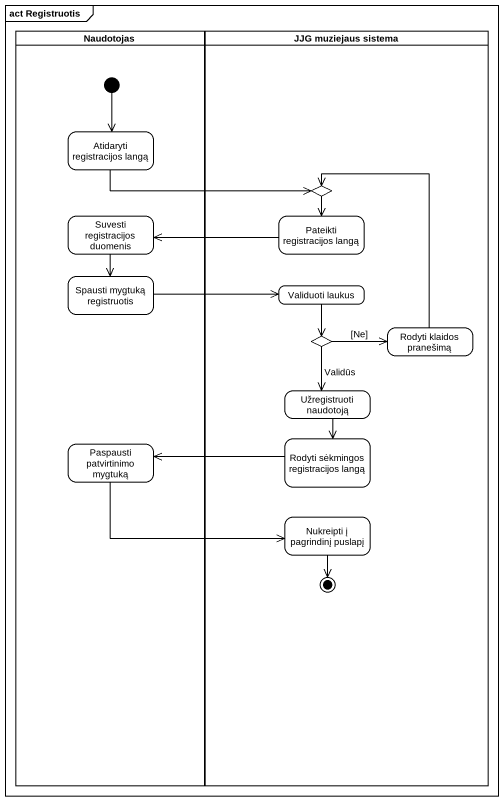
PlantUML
@startuml
mainframe act Registruotis
hide empty description
state Naudotojas <<partition>> {
  state "Atidaryti registracijos langą" as Atidaryti_registracijos
  state "Suvesti registracijos duomenis" as Suvesti_registracijos
  state "Spausti mygtuką registruotis" as Spausti_mygtuką_registruotis
  state "Paspausti patvirtinimo mygtuką" as Paspausti_patvirtinimo
  [*] --> Atidaryti_registracijos
}
state "JJG muziejaus sistema" as JJG_muziejaus_sistema <<partition>> {
  state choice1 <<choice>>
  state "Pateikti registracijos langą" as Pateikti_registracijos_langą
  state "Validuoti laukus" as Validuoti_laukus
  state "Rodyti klaidos pranešimą" as Rodyti_klaidos_pranešimą
  state choice2 <<choice>>
  state "Užregistruoti naudotoją" as Užregistruoti_naudotoją
  state "Rodyti sėkmingos registracijos langą" as Rodyti_sėkmingos
  state "Nukreipti į pagrindinį puslapį" as Nukreipti_į_pagrindinį
  Nukreipti_į_pagrindinį --> [*]
}
Atidaryti_registracijos -right-> choice1
choice1 --> Pateikti_registracijos_langą
Suvesti_registracijos --> Spausti_mygtuką_registruotis
Pateikti_registracijos_langą -left-> Suvesti_registracijos
Spausti_mygtuką_registruotis -right-> Validuoti_laukus
Validuoti_laukus --> choice2
Rodyti_klaidos_pranešimą -up-> choice1
choice2 -right-> Rodyti_klaidos_pranešimą : [Ne]
choice2 --> Užregistruoti_naudotoją : Validūs
Užregistruoti_naudotoją --> Rodyti_sėkmingos
Paspausti_patvirtinimo -right-> Nukreipti_į_pagrindinį
Rodyti_sėkmingos -left-> Paspausti_patvirtinimo
@enduml
